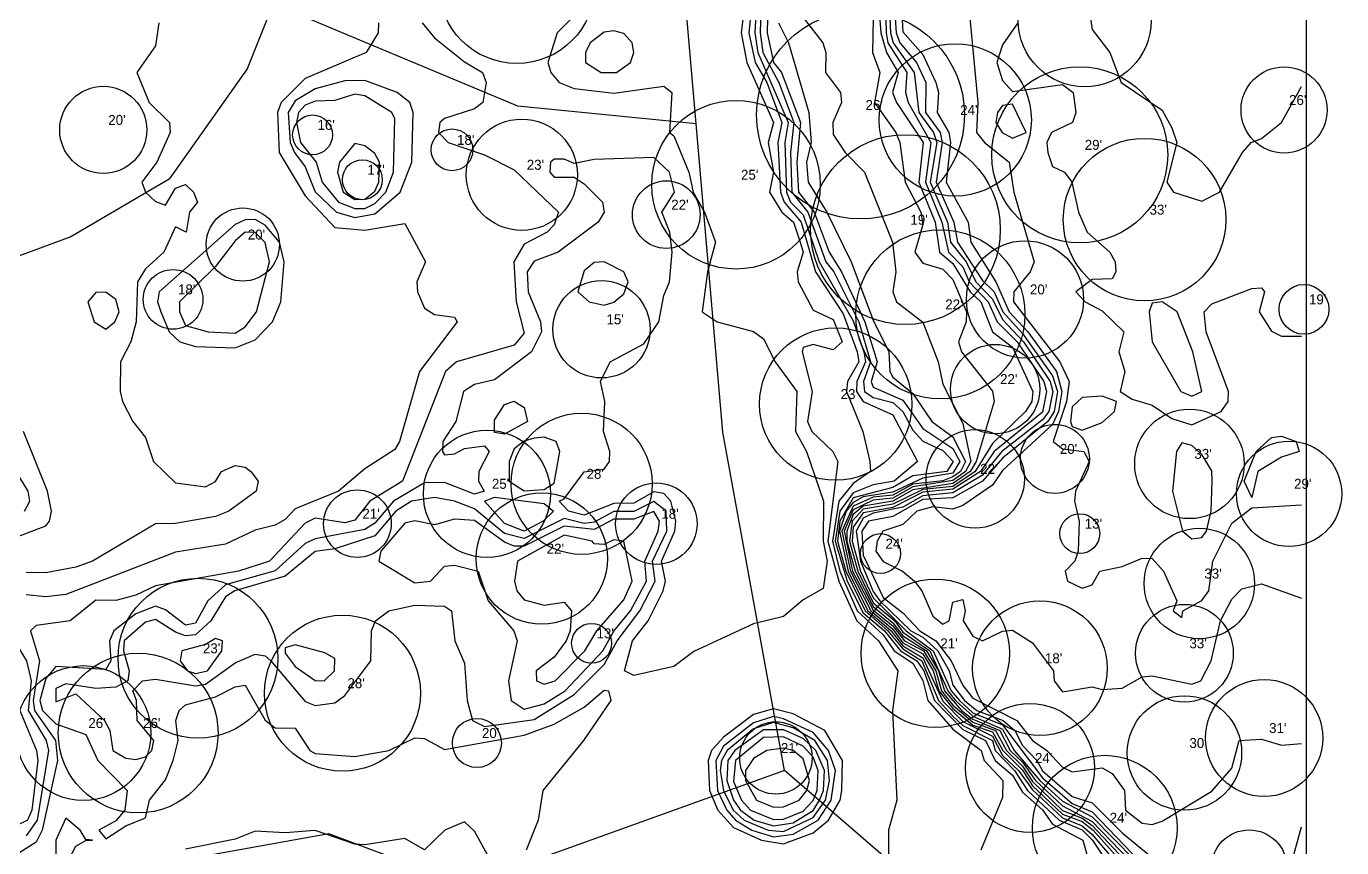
# Model space of a CAD drawing. Extents: x 425736 to 427074, y 1578339 to 1579567.
# Drawn here: x 426793 to 427057.1, y 1578837.5 to 1579002.3 of the extents above; entities that cross this region are included whole.
import ezdxf

# ---------------------------------------------------------------- set-up
doc = ezdxf.new("R2010")
doc.units = 21
doc.header["$MEASUREMENT"] = 0
for name, color, linetype in [('C-ROAD-CNTR', 7, 'Continuous'), ('C-TOPO-HALF', 9, 'Continuous'), ('C-TOPO-MAJR', 3, 'Continuous'), ('C-TOPO-MINR', 8, 'Continuous'), ('G-ANNO-ZONE', 6, 'Continuous'), ('L-PLNT-ANNO', 92, 'Continuous'), ('L-PLNT-TREE', 92, 'Continuous')]:
    doc.layers.add(name, color=color, linetype=linetype)

msp = doc.modelspace()

# ---------------------------------------------------------------- linework, layer by layer
at = {"layer": 'C-ROAD-CNTR'}
for points in [[(427050, 1578768.3712141404), (427040.6222420461, 1578787.5195640535), (427008.1238669363, 1578822.8036968228), (426972.9181267063, 1578829.0142129562), (426945.2263283036, 1578852.9609483492), (426932.8378358847, 1578920.887205746), (426927.49981409905, 1578982.6987471478), (426920.1504995228, 1579067.430596634), (426922.404420947, 1579154.6503105515), (426912.5600548478, 1579358.229186098), (426886.98103289335, 1579477.8689737364), (426835.0801276376, 1579491.3430033224), (426784.38558215863, 1579502.773585657), (426774.2563079035, 1579530.2151134582), (426769.7651427292, 1579550)], [(426927.49981409905, 1578982.6987471478), (426891.73320031224, 1578986.258251335), (426858.40160862316, 1579000.1664664894), (426842.599558033, 1579006.7699695032), (426837.3588201388, 1578993.7836493473), (426821.7372154693, 1578971.6234831344), (426802.0102826952, 1578960.0693527968), (426748.14500100724, 1578940.1746349116), (426683.94996494055, 1578919.6510210047), (426653.6118270104, 1578914.014903391), (426605.7120886884, 1578915.6838436995)], [(426945.2263283036, 1578852.9609483492), (426881.2409236814, 1578829.9631106767), (426853.78818420635, 1578840.272612258), (426827.3676329861, 1578835.521950545), (426754.1426389904, 1578817.2340465551), (426738.9782776677, 1578807.1798259185), (426728.7343658602, 1578794.114414115), (426728.2552117529, 1578778.372400203), (426734.97259146423, 1578764.8417249986), (426748.85422632616, 1578753.4862235123), (426767.29131534725, 1578747.7759547182), (426797.0973226683, 1578750.2154687617), (426870.36749787885, 1578776.0301864194), (426879.90757463954, 1578794.7360091903)]]:
    msp.add_lwpolyline(points, dxfattribs=at)
at = {"layer": 'C-TOPO-HALF'}
for points, elevation in [([(426940.6777579751, 1579013), (426940.34274690354, 1579001), (426940.8561098156, 1578997), (426944.085578635, 1578991), (426947.1162693683, 1578983), (426946.4004064688, 1578977), (426946.6704401349, 1578969), (426949.9050701783, 1578965), (426953.5195230926, 1578955), (426955.11233665026, 1578953), (426960.14962841687, 1578943), (426962.4946960174, 1578935), (426961.1033918714, 1578931), (426961.2555757698, 1578929), (426963, 1578927.7917016707), (426967, 1578926.8429805755), (426968.9579343306, 1578925), (426971, 1578921.2628246036), (426973, 1578919.0782711373), (426976.99999999994, 1578917.1492874362), (426979.06660294475, 1578915), (426977.79467826535, 1578913), (426971, 1578912.100538306), (426967, 1578909.7769261524), (426959, 1578907.7036700677), (426956.31654643465, 1578903), (426955.84064140276, 1578899), (426957.55099549406, 1578893), (426961.39985546866, 1578885), (426965.9790274094, 1578881), (426969, 1578877.3779545086), (426972.79730959237, 1578875), (426976.1331767863, 1578867), (426979, 1578863.8856456985), (426981, 1578862.0100620058), (426986.9581531712, 1578859), (426987.47990933806, 1578857), (426991.4228886094, 1578853.0000000002), (426994.0029047519, 1578849), (427000.33148931555, 1578843), (427004.99999999994, 1578841.0817454818), (427007, 1578839.0769466762), (427011.0594942985, 1578833)], 78.5), ([(426938.8453031989, 1579009), (426938.0675389685, 1579001), (426939.33873903693, 1578995), (426941.651104101, 1578991), (426944.69830447424, 1578983), (426943.8812728967, 1578979), (426944.4209733313, 1578969), (426945.1575282769, 1578967), (426948.57230315544, 1578963), (426951.4629403093, 1578953), (426957, 1578944.576085567), (426959.82556524756, 1578937), (426960.1246854506, 1578935), (426957.8652240796, 1578931), (426957.6921377419, 1578929), (426960.9463023526, 1578921), (426962.3725490196, 1578915), (426962.4939329738, 1578913), (426959, 1578910.544727151), (426956.1281520901, 1578907), (426954.838414103, 1578899), (426956.356037191, 1578893), (426959.84659044724, 1578885), (426965, 1578880.1800290234), (426967.24206623394, 1578877), (426971, 1578874.548996274), (426973, 1578871.0645105236), (426973.98944802943, 1578867), (426979, 1578861.3062502579), (426984.7007701733, 1578857), (426985.30280521204, 1578855), (426989.0734134381, 1578851), (426989, 1578847.5360824743), (426984.63417238754, 1578837)], 77.5), ([(426965.43990110455, 1579009), (426965.62837268703, 1579001), (426965.9852370104, 1578999), (426969.78258713754, 1578993), (426969.52169749205, 1578989), (426970.06000517413, 1578987), (426974.5963564922, 1578979), (426973.5000410616, 1578971), (426976.79627711396, 1578963), (426978.12770838063, 1578957), (426981, 1578954.062643403), (426982.28918257554, 1578951), (426986.0971641458, 1578947), (426987.93338997057, 1578943), (426991.9256711183, 1578939), (426997.28535844944, 1578931), (426997.8286362365, 1578929), (426997, 1578924.8837738028), (426987.34064907243, 1578917), (426984.5857860975, 1578913), (426979, 1578909.408946242), (426973, 1578908.8386223584), (426967, 1578905.7743032216), (426961, 1578904.6765481473), (426959, 1578901.7984224365), (426958.7818137855, 1578899), (426960.49448013015, 1578893), (426963, 1578887.654903047), (426969.6268658838, 1578881.0000000002), (426975.0491687248, 1578877), (426978.6662987381, 1578869), (426980.34056902, 1578867), (426983, 1578864.568927295), (426989, 1578862.169835952), (426997, 1578851.5106228874), (427003, 1578846.3423092386), (427007, 1578844.6701339758), (427018.21229854296, 1578833)], 81.5), ([(426981.9522607117, 1579009), (426984.0124208725, 1578987), (426983.79028158996, 1578981), (426985.3488482064, 1578979), (426990.31696162256, 1578975), (426991.28787050204, 1578969), (426995.32354456466, 1578955), (426994.50706033374, 1578953), (426991.26738839416, 1578949), (426991.1733197969, 1578947), (427000.508112849, 1578935), (427002.346510352, 1578931), (427001.80641915154, 1578927), (426999.16698053986, 1578919), (427001, 1578917.497459317), (427005.3152531009, 1578917), (427006.3626875746, 1578915), (427003.64875807834, 1578909), (427003.43936341663, 1578907), (427004.3964124798, 1578903), (427004.1429168408, 1578897), (427003.5187101911, 1578895), (427001.5378373278, 1578893), (427002.0627615063, 1578891), (427005, 1578889.581670612), (427007, 1578890.210526316), (427008.5304703476, 1578893), (427013, 1578893.9436267293), (427016.99999999994, 1578895.6100082332), (427018.99999999994, 1578895.4955024414), (427021.3316153733, 1578893), (427023.991008991, 1578887), (427023.2674285714, 1578885), (427025, 1578883.6654929577), (427025.18997493736, 1578885), (427028.99999999994, 1578887.0578229248), (427030.3720011889, 1578889), (427031.21805081534, 1578895), (427035, 1578902.592827356), (427039, 1578905.656174334), (427049, 1578906.3106586207)], 83.5), ([(426905.62174471567, 1579007), (426899.6166184591, 1579001), (426897.72740182426, 1578995), (426898.33119377587, 1578993), (426900.0038325053, 1578991), (426903, 1578989.8206863217), (426911, 1578988.899227582), (426921, 1578990.30779661), (426922.61693210393, 1578989), (426922.1217948718, 1578981), (426923, 1578980.300127714), (426926.0245924288, 1578973), (426926.89236545685, 1578969), (426929.1460804838, 1578964.9999999998), (426931.3852728468, 1578959), (426929.7705824927, 1578953), (426928.70646766166, 1578945), (426931.7062539483, 1578943), (426939, 1578941.0596435503), (426941, 1578939.608781127), (426943.3226427478, 1578935), (426947.7344767309, 1578929), (426947.43727723963, 1578921.0000000002), (426949.62879439595, 1578917), (426953.0311348716, 1578907), (426953.0118175801, 1578899), (426953.7650530089, 1578895), (426953, 1578889.5208369358), (426949, 1578887.2388847023), (426945, 1578883.910031489), (426939, 1578882.3877077694), (426927, 1578876.829867675), (426923, 1578873.8198757763), (426915, 1578872.0417542807), (426913.12021213904, 1578873), (426914.7203805342, 1578879), (426917.8500160484, 1578883), (426920.85422853706, 1578888.9999999998), (426921.36762948905, 1578891), (426920.5585644279, 1578895), (426923.21560162946, 1578901), (426923.43689786404, 1578903), (426922.4015324009, 1578907), (426920.99999999994, 1578908.5602406003), (426919, 1578908.8783896263), (426915, 1578906.6097327282), (426911, 1578906.5603112355), (426905, 1578904.1774364782), (426901.8808533027, 1578905), (426899.9901866461, 1578907), (426901, 1578907.5060020247), (426905, 1578912.8718471962), (426909, 1578913.4546713673), (426910.11694575904, 1578915), (426910.14596239536, 1578917), (426908.92441257386, 1578921), (426909.18000896455, 1578927), (426908.2870420155, 1578931), (426910.2235897436, 1578935), (426917, 1578938.6033670034), (426919.98907309724, 1578943), (426921, 1578948.289556962), (426922.1561712846, 1578951), (426922.69692241005, 1578957), (426922.2215931533, 1578961), (426920.6340244816, 1578964.9999999998), (426923.131025958, 1578969), (426922.1333228396, 1578973), (426919, 1578975.9307631785), (426907, 1578975.5733788395), (426903, 1578974.7551556055), (426901, 1578975.6091215182), (426899, 1578975.6201923077), (426898.2854285275, 1578975), (426898.1098322384, 1578973), (426899, 1578972.0252080858), (426903, 1578972.0021317415), (426905, 1578970.6496371345), (426908.6673979815, 1578967), (426909.0032008536, 1578965), (426907.83383018663, 1578963), (426899.794770206, 1578957), (426895, 1578955.1797684543), (426893.5917963559, 1578953), (426893.74901607714, 1578949), (426896.2713170331, 1578943), (426896.46168520674, 1578941), (426894.4481935089, 1578937), (426887, 1578931.3321403905), (426883, 1578930.3992476284), (426880.7999115631, 1578929), (426879.2415871082, 1578923), (426876.62871232873, 1578919), (426876.6058522828, 1578917), (426877, 1578916.3186042968), (426879, 1578916.5242129364), (426881, 1578917.605489368), (426885, 1578918.0944078055), (426885.9440461347, 1578917), (426883.85385380645, 1578913), (426883.7772937778, 1578911), (426884.9689001264, 1578909), (426883, 1578908.42987883), (426877, 1578910.7711689125), (426873, 1578910.6644533486), (426866.771769182, 1578907), (426863, 1578902.5826740912), (426861, 1578901.3584341696), (426851, 1578899.4575882624), (426849, 1578898.5456247167), (426843, 1578893.0236973641), (426833, 1578890.2331930539), (426829.4511880905, 1578887), (426826.99999999994, 1578882.546589389), (426825, 1578882.1269823988), (426821, 1578885.224178067), (426819, 1578885.930300841), (426815, 1578884.442915483), (426810.6409355644, 1578881), (426809.7770186984, 1578879), (426810.01267133554, 1578875), (426809, 1578873.2721777945), (426799, 1578873.8685148868), (426797, 1578871.4665015773), (426795.7752508789, 1578867), (426796.27736131934, 1578865), (426799, 1578862.346212881), (426805, 1578860.2302202703), (426807.40619405656, 1578855), (426813.30989724176, 1578849), (426812.8046875, 1578845), (426810.99999999994, 1578842.9047619049), (426807.60701107007, 1578841), (426809, 1578839.2502896872), (426813, 1578841.913518052), (426817, 1578843.5205479453), (426817.7738841756, 1578847), (426821.00000000006, 1578851.093124895), (426822.5116384181, 1578855), (426823.5066771849, 1578859), (426823.06234295416, 1578863), (426823.7203298673, 1578865), (426825, 1578866.13427618), (426831.00000000006, 1578867.7710580435), (426835, 1578869.7819284801), (426837, 1578870.10971893), (426841.00000000006, 1578863.1126686065), (426843, 1578861.5723150359), (426847, 1578861.4732843759), (426849.98937426205, 1578857), (426851, 1578856.426657736), (426859, 1578855.8175342465), (426865.8349514563, 1578857), (426871, 1578859.5527577936), (426873, 1578859.420641657), (426877, 1578857.196939314), (426893, 1578860.0456463597), (426899, 1578862.2568078027), (426905, 1578865.667710444), (426909.00000000006, 1578869.0729238556), (426909.88300835656, 1578869), (426910.3693901036, 1578867), (426904.9087665647, 1578859), (426896.7563967012, 1578849), (426895.78449258837, 1578843), (426893.3952365626, 1578837)], 76.5), ([(426967.2411258321, 1579007), (426967.6379661017, 1579001), (426968.38405108824, 1578999), (426971.7513920642, 1578995), (426973.5663647105, 1578991.0000000002), (426973.5135695998, 1578985), (426976.45519910374, 1578981), (426976.8961079958, 1578979), (426975.6977051571, 1578971), (426979.2145525707, 1578963), (426979.97201247327, 1578959), (426985, 1578951.2582934622), (426987.3039116706, 1578949), (426989.034398419, 1578945.0000000002), (426993, 1578940.6605108879), (426999, 1578932.1744764613), (426999.9919076838, 1578929), (426999.34915897995, 1578925), (426998.0645955215, 1578923), (426989, 1578915.623925366), (426985, 1578911.0426723466), (426979, 1578907.656416738), (426973, 1578907.3633754468), (426967, 1578903.9227829864), (426962.0683776579, 1578903), (426960.7581810968, 1578901), (426961, 1578896.1800583876), (426965, 1578887.6910828026), (426969, 1578884.61964365), (426972.36110837, 1578881), (426975.58502340096, 1578879), (426978.69789810287, 1578875), (426981, 1578870.0227260515), (426983, 1578867.4769664684), (426991.888258324, 1578863), (426995, 1578858.978679549), (426997.91189318383, 1578857), (427001, 1578853.6322404372), (427003, 1578852.737644816), (427009, 1578853.534967456), (427011, 1578852.372463452), (427013.4457812976, 1578849), (427013.65785546787, 1578844.9999999998), (427017, 1578842.4085887116), (427019, 1578842.163696919), (427021, 1578842.836258118), (427031, 1578848.8230563004), (427035, 1578853.431769974), (427036.50299230544, 1578859), (427041.00000000006, 1578859.2783505155), (427045, 1578858.0616568732), (427049, 1578858.3858294156)], 82.5), ([(427006.1806050204, 1579007), (427007, 1579001.6602340383), (427010.54568158166, 1578997), (427012.77137404575, 1578991), (427021, 1578985.4382256623), (427023, 1578981.9276182773), (427023.94539313193, 1578979), (427021.9835073385, 1578971), (427023.296996663, 1578969), (427029, 1578967.199339611), (427032.51241351245, 1578969), (427037.12851405627, 1578977), (427038.8931451613, 1578979), (427041, 1578979.7929423973), (427044.9840940526, 1578983), (427049, 1578990.1875)], 84.5), ([(426863.7057705105, 1579003), (426863.6691031768, 1579001), (426861.2669411563, 1578997), (426849, 1578991.8199808272), (426844.1955237367, 1578987), (426843.4628142096, 1578985), (426843.83127231005, 1578977), (426849, 1578968.2667274387), (426855, 1578961.8942861403), (426861, 1578961.3743745708), (426869, 1578962.7366292134), (426873.17528089887, 1578955), (426871.42650807137, 1578951), (426871.57036207546, 1578949), (426872.99999999994, 1578945.7369219104), (426875, 1578944.4879500992), (426879, 1578943.915272531), (426879.52638112975, 1578943), (426871.9886947585, 1578933), (426867.9679968735, 1578919), (426867, 1578917.3650898424), (426861, 1578913.530675374), (426855.6782679077, 1578909), (426847, 1578905.4615846113), (426845, 1578903.3167809173), (426843, 1578902.2345071952), (426839, 1578901.2213904536), (426833, 1578898.3856526697), (426822.99999999994, 1578896.7863349803), (426801, 1578888.3055900997), (426797, 1578887.8426666665), (426793, 1578888.253988423)], 75.5), ([(426944.0520429857, 1579003), (426946.0616355254, 1578999), (426950.10821147356, 1578985), (426950.59216878604, 1578979), (426949.67488634796, 1578975), (426950.0082072009, 1578971), (426953.7443381086, 1578965), (426958.60022157157, 1578955), (426963, 1578943.3561988673), (426966.18388670613, 1578937), (426966.37852529256, 1578933), (426967, 1578931.875361648), (426971, 1578928.6503118502), (426974.7900844736, 1578923), (426979, 1578919.8969678353), (426981.57938992104, 1578914.9999999998), (426980.5677766324, 1578913), (426979, 1578911.8917196733), (426977, 1578911.102938438), (426971, 1578910.424263329), (426967, 1578908.2296375805), (426963, 1578907.8078482936), (426959, 1578906.03250232), (426956.7092404838, 1578901), (426958.4499372458, 1578893), (426962.541060825, 1578885), (426967, 1578881.3060212852), (426969, 1578878.5935820446), (426973, 1578876.368072037), (426975.0693431382, 1578873), (426976.2212666274, 1578869), (426978.99999999994, 1578865.4410353482), (426983, 1578862.1051082206), (426987, 1578860.7339001605), (426989.0185560571, 1578857), (426993, 1578853.0240540933), (426995, 1578849.9256848777), (427001, 1578844.2246541923), (427005, 1578842.7324223917), (427007.18354430376, 1578840.9999999998), (427012.5637518027, 1578835)], 79.5), ([(426963, 1579003.8553070556), (426962.86170305294, 1578997), (426964.337605188, 1578993), (426963.3243893635, 1578987), (426967.6049736649, 1578981), (426968.3772707455, 1578979), (426969.4308725442, 1578971), (426972.62249531347, 1578965), (426973, 1578962.5553204992), (426971.4101844635, 1578957), (426973, 1578954.790501319), (426977, 1578953.5400769166), (426979, 1578951.4850345359), (426981.7292166075, 1578945), (426981.68802228407, 1578943), (426980.1642000914, 1578939), (426980.73905780155, 1578937), (426987.00000000006, 1578929.0678692625), (426987.31318289135, 1578927), (426983.73223772575, 1578915), (426982.4713274449, 1578913), (426979, 1578910.54717358), (426971, 1578909.301018506), (426967, 1578907.0473815238), (426961, 1578905.9961062903), (426959, 1578904.3668461435), (426957.7159223417, 1578901), (426957.7594671117, 1578899), (426959.41784265084, 1578893), (426963, 1578885.9008564695), (426967, 1578882.6415350991), (426969, 1578880.0015726518), (426973.75042652315, 1578877), (426976.1102208069, 1578873), (426977.36291677854, 1578869), (426980.72410865454, 1578865), (426983, 1578863.2511373519), (426988.4401413464, 1578861), (426990.50703801494, 1578857), (426993, 1578854.6790767268), (426995.5934334044, 1578851), (427001, 1578845.887322472), (427007, 1578842.7579762607), (427014.49181011633, 1578835)], 80.5), ([(426792.6761129728, 1578905), (426793.7675509682, 1578907), (426793.3916941143, 1578909), (426790.9968120232, 1578913)], 75.5), ([(426789.42590340937, 1578881), (426793.0940213701, 1578875), (426794.0066473532, 1578871), (426793.4516814092, 1578865), (426797.0306832423, 1578859), (426797.49526257045, 1578857), (426795.2485726222, 1578843), (426793, 1578839.8505875994)], 75.5), ([(426801.5055928412, 1578835), (426803, 1578837.8036585366), (426805, 1578838.9470319636), (426806.3647058824, 1578839), (426805, 1578839.1397590362), (426803.8511904762, 1578841), (426801, 1578843.4425172338), (426799, 1578839.0062305296), (426798.9675090253, 1578835)], 76.5), ([(426889, 1578829.8776319805), (426883, 1578840.8061866958), (426881, 1578842.6867078324), (426877.04403244494, 1578841), (426873, 1578837.0809160306), (426869, 1578839.3685661764), (426861, 1578838.07127193), (426859, 1578838.2289976445), (426851, 1578840.9622356496), (426845, 1578840.4822822823), (426839, 1578840.8077169047), (426835, 1578839.2024760384), (426825, 1578837.2284963885)], 76.5)]:
    msp.add_lwpolyline(points, dxfattribs=dict(at, elevation=elevation))
for points, elevation in [([(426855.7061175348, 1578967), (426859, 1578965.74108089), (426861, 1578965.7286056373), (426863, 1578966.7607740213), (426865.1835339806, 1578969), (426866.7659387934, 1578973), (426867, 1578983.7224523611), (426866.4368151935, 1578984.9999999998), (426861, 1578988.3177255513), (426859, 1578988.701338615), (426855, 1578987.4037672344), (426851, 1578987.2858838807), (426849, 1578986.4785154406), (426847.6947894956, 1578985), (426847.2901034402, 1578983), (426848.07028395217, 1578979), (426851.2412383177, 1578974.9999999998), (426852.45557996485, 1578971), (426855.7061175348, 1578967)], 76.5), ([(426823.8941236327, 1578939), (426827, 1578938.0581354417), (426835, 1578937.7965029967), (426839.00000000006, 1578939.3715846995), (426842.4505887737, 1578943), (426844.1666885504, 1578947), (426844.82961181726, 1578955), (426843.83605191094, 1578959), (426841, 1578962.3940823548), (426839, 1578963.5577907525), (426837, 1578963.4600406934), (426835, 1578962.4986790384), (426819.73024290113, 1578949), (426819.38465963566, 1578947), (426820.04251876485, 1578945), (426821.7314484314, 1578941), (426823.8941236327, 1578939)], 75.5), ([(427024.7638802246, 1578929), (427027, 1578928.0810684161), (427028.9982167877, 1578929), (427027.18028154544, 1578937), (427024.046384132, 1578945), (427021, 1578947.0266644235), (427019, 1578946.7493472584), (427018.3971967043, 1578945), (427019.0301586344, 1578938.9999999998), (427024.7638802246, 1578929)], 84.5), ([(426886.99999999994, 1578920.7954545454), (426887, 1578923.2741935484), (426889, 1578926.3884250743), (426891, 1578927.1060971408), (426893, 1578925.7819644911), (426893.6166376523, 1578922.9999999998), (426889.00000000006, 1578920.4354728847), (426886.99999999994, 1578920.7954545454)], 76.5), ([(427039, 1578907.750253464), (427037.5011108368, 1578911), (427039.9061302682, 1578917), (427043, 1578919.7943679406), (427045, 1578920.029804051), (427047.9403905447, 1578919), (427048.51431601273, 1578917), (427045, 1578915.842387146), (427040.2341160221, 1578913), (427039, 1578907.750253464)], 83.5), ([(426893, 1578900.9932112712), (426889, 1578902.5356489946), (426885.038939759, 1578907), (426887, 1578907.841857001), (426897, 1578906.5544825895), (426898.84024413873, 1578905), (426896.8141296522, 1578903), (426893, 1578900.9932112712)], 76.5), ([(426890.3774991292, 1578867), (426893, 1578865.277085656), (426897, 1578866.3581260305), (426901.2280894039, 1578869), (426908.77360848093, 1578877.0000000002), (426911, 1578880.9360337623), (426914.3345066443, 1578885), (426917.51142449357, 1578891), (426917.2125229164, 1578895), (426919.86914998025, 1578901), (426920.1565328054, 1578903), (426919, 1578904.9668740795), (426915, 1578903.3862411636), (426911, 1578903.3731836667), (426907, 1578901.3648496845), (426901, 1578902.025595361), (426893, 1578897.9770578018), (426891, 1578897.9607751574), (426889, 1578898.7608826866), (426883, 1578903.1289948756), (426879, 1578903.373167888), (426875, 1578902.2835305065), (426871, 1578903.0913230616), (426869, 1578902.6348799253), (426864.22260905185, 1578897), (426863.7752021563, 1578895), (426871, 1578890.6166058641), (426874.1991079962, 1578891), (426877, 1578893.9500854285), (426879, 1578894.203569068), (426883.73931927665, 1578893), (426885.7182840442, 1578887), (426890.8756524409, 1578881), (426891.5902250251, 1578879), (426889.8319096569, 1578871), (426890.3774991292, 1578867)], 77.5), ([(426825.4231522707, 1578873), (426827, 1578872.4654350057), (426829.4057790591, 1578873), (426832.2949088623, 1578877), (426832.43007436965, 1578879), (426831, 1578879.4331868133), (426829, 1578878.265273117), (426824.2661915873, 1578877), (426823.9178957521, 1578875), (426825.4231522707, 1578873)], 77.5), ([(426852.8198198198, 1578871), (426854.8869300106, 1578872.9999999998), (426855, 1578875.4505529904), (426853, 1578876.6005102727), (426847, 1578878.174650193), (426845, 1578877.6039952994), (426845, 1578876.5491510557), (426847, 1578873.8808692005), (426851, 1578871.0614168441), (426852.8198198198, 1578871)], 77.5), ([(426938.6428657146, 1578841), (426943, 1578839.6809797692), (426947, 1578840.1796682961), (426951.95528424834, 1578843), (426954.5892984522, 1578847), (426955.43733644864, 1578853), (426954.0612644353, 1578857), (426951, 1578860.6264425335), (426945, 1578863.3815558543), (426943, 1578863.8234160445), (426939, 1578862.5324788704), (426933, 1578857.838840862), (426931.47760675556, 1578855), (426931.8011631664, 1578849), (426933.65497966984, 1578845.0000000002), (426935.4257732353, 1578843), (426938.6428657146, 1578841)], 77.5), ([(426939.1544598067, 1578843.0000000002), (426943, 1578841.897899079), (426947, 1578842.461411301), (426951, 1578844.97161855), (426952.27174128324, 1578847), (426953.0654498064, 1578849), (426953.27886456595, 1578853), (426951.5066071299, 1578857), (426949, 1578859.389533411), (426945, 1578861.1724424553), (426941, 1578861.1626283017), (426935.2320011626, 1578857), (426933.82359518565, 1578855), (426933.6327903931, 1578851), (426935, 1578847.0277661309), (426936.40765695414, 1578845), (426939.1544598067, 1578843.0000000002)], 78.5), ([(426939.62877798104, 1578846.9999999998), (426943, 1578845.627987139), (426945, 1578845.7057314962), (426948.14941231784, 1578847), (426949.68625618983, 1578849), (426950.2383556146, 1578851), (426949, 1578855.299751888), (426947, 1578857.0106326982), (426945, 1578857.4361519697), (426941.674934987, 1578857), (426939, 1578855.3786728813), (426937.38906169, 1578853), (426937.37516748544, 1578851), (426939.62877798104, 1578846.9999999998)], 79.5)]:
    msp.add_lwpolyline(points, close=True, dxfattribs=dict(at, elevation=elevation))
at = {"layer": 'C-TOPO-MAJR'}
for points, elevation in [([(426948.21841989434, 1579005), (426952.92719647277, 1578999), (426953.5057653083, 1578997), (426953.4500099542, 1578993), (426956.4607526882, 1578989), (426956.6626506024, 1578987), (426954.9297865759, 1578983), (426955, 1578980.5643816253), (426957.39074421517, 1578977), (426961.29800883116, 1578973), (426966.8921709463, 1578959), (426967.5795825642, 1578953), (426966.9483337388, 1578949), (426967.6830643456, 1578947), (426973, 1578942.944857916), (426976.0463081768, 1578935), (426977, 1578930.4716479622), (426981, 1578922.6244880813), (426982.6340491958, 1578915), (426981.54441435006, 1578913), (426979, 1578911.15129193), (426971, 1578909.8626409178), (426967, 1578907.638509552), (426963, 1578907.2010222413), (426959, 1578905.2862868563), (426957.19069944497, 1578901), (426958.8994081217, 1578893), (426963, 1578885.1474392137), (426967, 1578881.973778192), (426969.3033138946, 1578879.0000000002), (426973.10967877554, 1578877), (426975.5897819725, 1578873), (426976.7608863016, 1578869), (426979, 1578866.1044357615), (426983, 1578862.6579027278), (426987.59185575414, 1578861), (426989.7627970361, 1578857), (426993, 1578853.8515654102), (426995, 1578850.7483038881), (427001, 1578844.9788257496), (427005, 1578843.4449791773), (427007, 1578841.969838731), (427013.5652115514, 1578835)], 80), ([(426819.6742738589, 1579003), (426819, 1578998.3657448706), (426815.2489724016, 1578992.9999999998), (426817.6884910486, 1578987), (426821.81677704194, 1578983), (426821.9383378016, 1578981), (426819.2168674699, 1578975), (426816.217199559, 1578971), (426816.99033816427, 1578969), (426819, 1578967.1549942596), (426821, 1578966.4337748345), (426823, 1578969.8319709357), (426825, 1578970.5766099186), (426826.6087613293, 1578969), (426827.3796680498, 1578967), (426825.83555555553, 1578965), (426825.14071510953, 1578961), (426823, 1578962.0646950095), (426820.64565043896, 1578957), (426817, 1578953.6243366187), (426815.34774452116, 1578951), (426815.121736849, 1578943), (426814.0435483871, 1578939), (426811.95598417404, 1578935), (426811.8566505858, 1578929), (426812.3668049793, 1578927), (426814.4285714286, 1578923), (426817, 1578919.7890410959), (426818.5938787522, 1578915), (426823, 1578910.6904103763), (426829, 1578909.8894032922), (426831, 1578910.9543726237), (426832.2106149958, 1578913), (426835, 1578914.1736596737), (426837, 1578913.864003037), (426838.127290738, 1578913), (426839.5629338968, 1578911), (426839.1644695543, 1578909), (426833.6946260565, 1578905), (426831, 1578903.9510657461), (426823, 1578902.5359875502), (426819, 1578902.4700164497), (426806.33783589595, 1578895), (426803, 1578893.7996030434), (426797, 1578892.671211762), (426793, 1578892.7373301703)], 75), ([(426791, 1578899.8241210503), (426797, 1578902.0813505948), (426797.7256771697, 1578903), (426798.0823085117, 1578905), (426797.3275465384, 1578909), (426792.5082160779, 1578920.9999999998)], 75), ([(426791.7610080639, 1578865), (426795.0740019071, 1578857), (426795.36128886545, 1578855), (426794.17465583014, 1578845), (426793.3039133797, 1578843), (426787, 1578839.9195369445)], 75)]:
    msp.add_lwpolyline(points, dxfattribs=dict(at, elevation=elevation))
at = {"layer": 'C-TOPO-MAJR', "elevation": 75}
msp.add_lwpolyline([(426806.6818936877, 1578943), (426809, 1578941.5568154403), (426810.8187899057, 1578943), (426811.6689217759, 1578945), (426811, 1578947.4720461094), (426809, 1578948.9212659204), (426807, 1578948.882224168), (426805.4130675526, 1578947), (426806.6818936877, 1578943)], close=True, dxfattribs=at)
at = {"layer": 'C-TOPO-MINR'}
for points, elevation in [([(426941.9997164111, 1579013), (426941.7417607693, 1579001), (426942.9997921603, 1578995), (426944.6223443804, 1578993), (426948.41813667066, 1578983), (426947.6913351256, 1578975), (426948.06964313786, 1578969), (426951.1885552754, 1578965), (426954.18023520394, 1578957), (426956.68375494546, 1578953), (426961.33243321953, 1578943), (426963.80889529036, 1578935), (426962.592271168, 1578931), (426963, 1578929.8678757295), (426969.00000000006, 1578927.2878174458), (426973, 1578921.611924619), (426979, 1578917.611607143), (426980.39939396403, 1578915), (426979, 1578912.632147417), (426973, 1578911.6575365905), (426967, 1578908.820765609), (426961, 1578907.9082649222), (426959, 1578906.7787177837), (426957.6311099038, 1578904.9999999998), (426956.2527297234, 1578901), (426958.0004663699, 1578893), (426961.9704581469, 1578885), (426966.6412580523, 1578881), (426969, 1578877.9857682767), (426973, 1578875.6056354414), (426977, 1578866.9065155224), (426981, 1578862.8211611528), (426987, 1578859.8536256119), (426989, 1578856.0010395742), (426992.22307419934, 1578853), (426995, 1578849.1030658674), (427001, 1578843.4704826348), (427005, 1578841.9070839367), (427007, 1578840.1637521456), (427013.0452205511, 1578833)], 79), ([(426963.6410509172, 1579013), (426964.55725453736, 1579001), (426965.6728951391, 1578997), (426968.0128467995, 1578993), (426966.9290893742, 1578989), (426967.6962299397, 1578987), (426973.0356968506, 1578979), (426972.20173865394, 1578971), (426975.45201784524, 1578962.9999999998), (426976.3589748764, 1578957), (426979, 1578954.6862944507), (426982.4850238474, 1578949), (426984.6211342378, 1578947), (426987.0104303237, 1578941), (426991, 1578937.923476472), (426995.0823851902, 1578929), (426994.89958809357, 1578927), (426993.5678467306, 1578925), (426987, 1578918.5888754535), (426983.47656686354, 1578912.9999999998), (426979, 1578909.9780599107), (426973, 1578909.388769292), (426967, 1578906.4127383074), (426961, 1578905.4067802709), (426958.83764501335, 1578903), (426958.27064044867, 1578899), (426959.9561613905, 1578893), (426963, 1578886.6542737253), (426967.36007449403, 1578883), (426969, 1578880.7538742337), (426974.3911742708, 1578877), (426978.0146077583, 1578869), (426979.5281224819, 1578867), (426983, 1578863.9100323236), (426988.99999999994, 1578861.2968316027), (426991.3578712427, 1578857), (426996.4484868648, 1578851), (427001, 1578846.8002772187), (427007, 1578843.6835917507), (427015.5507518797, 1578835)], 81), ([(426939.78144454607, 1579011), (426939.2802995914, 1579001), (426939.891898453, 1578997), (426945.94825231517, 1578983), (426945.2879560045, 1578979), (426945.65692369547, 1578969), (426946.44110071973, 1578967), (426949, 1578964.4844608665), (426952.1537790558, 1578955), (426959, 1578943.2020010953), (426961.1849942448, 1578937), (426961.4900665297, 1578935), (426959.7662101196, 1578931), (426959.6999730797, 1578929), (426961, 1578927.0052665093), (426967, 1578924.3161821857), (426971.94685749843, 1578915), (426967.23668815446, 1578911.0000000002), (426963, 1578910.307627086), (426959, 1578908.7039677026), (426956.3322817373, 1578905), (426955.37952943164, 1578899), (426957.81244448293, 1578891), (426961, 1578884.6425427205), (426965.3167967664, 1578881), (426968.51761923765, 1578877), (426971.8117391402, 1578875), (426973.20092120004, 1578873), (426975.34801361, 1578867), (426981, 1578861.1989628584), (426985.57585792325, 1578859), (426987.5374915462, 1578855), (426991, 1578852.0166120357), (426993, 1578848.6524750728), (426997, 1578845.0859066902), (426999, 1578842.2132497248), (427005.0815927921, 1578839), (427006.2604639643, 1578835)], 78), ([(426937.27987335616, 1579007), (426936.5013312678, 1579001), (426937.6548466532, 1578995), (426943.0121439782, 1578983.0000000002), (426941.97463581484, 1578979), (426943.0282159921, 1578973), (426942.1960114984, 1578969), (426944.7063792988, 1578965), (426947.0261869655, 1578963), (426948.4009790616, 1578959), (426948.9540735127, 1578957), (426947.7569737106, 1578953), (426947.9488377813, 1578951), (426951, 1578945.3320569766), (426955, 1578943.46912), (426956.8188284106, 1578939), (426955, 1578937.374503399), (426951, 1578938.4169767443), (426949, 1578937.8458064515), (426948.80125824304, 1578937), (426950.7809343989, 1578929), (426949.8672189752, 1578923), (426950.74133045075, 1578921), (426954.92794297094, 1578917), (426955.9168977397, 1578915), (426953.92511584156, 1578899), (426956.1639055972, 1578891), (426959.7228562519, 1578883), (426964.1289050005, 1578879), (426967.95983845636, 1578873), (426966.89344118163, 1578865), (426967.76981475856, 1578847), (426966.09235027677, 1578841), (426966.02521873394, 1578823)], 77), ([(426966.25495296903, 1579007), (426966.5187348857, 1579001), (426967.0596366429, 1578998.9999999998), (426971.2660354483, 1578993), (426972.18152442836, 1578985), (426975.12031775125, 1578981), (426975.80724402907, 1578979), (426974.47859195934, 1578971), (426977.9711895343, 1578963), (426978.5186482909, 1578959), (426981.6882794404, 1578955), (426983.629739462, 1578950.9999999998), (426987, 1578947.540009944), (426989, 1578943.460602696), (426993.21112508053, 1578939), (426998.5606756441, 1578931), (426999.1196411697, 1578929.0000000002), (426998.27750696696, 1578925), (426997, 1578923.3070815941), (426988.83424495196, 1578917), (426985, 1578912.246017829), (426979, 1578908.704917246), (426973, 1578908.1009989027), (426969, 1578905.8331644055), (426963, 1578904.6218236724), (426961, 1578903.6323244716), (426959.6276458107, 1578901.0000000002), (426960.500440936, 1578895), (426963, 1578888.8651708218), (426964.3423845505, 1578887), (426970.55854254926, 1578881), (426973, 1578879.7616659217), (426976.03609722306, 1578877), (426978.24944407924, 1578873), (426979, 1578870.1083652496), (426981.3367206362, 1578867), (426983.8060758053, 1578865), (426989.11406884564, 1578863), (426991.4330105041, 1578861), (426993, 1578857.9742422742), (426995.8797265038, 1578855), (426997, 1578852.9490145298), (427003, 1578847.7415977097), (427007, 1578846.4853922636), (427013, 1578840.4757000466), (427025, 1578830.6599536627)], 82), ([(426968.6622069953, 1579007), (426969, 1579001.1822829184), (426973, 1578996.6524541203), (426975.5831133862, 1578991), (426976.1272515623, 1578989), (426975.8581583733, 1578985), (426978.23439464095, 1578981), (426978.5499026131, 1578979), (426977.6693258876, 1578971), (426982.0862096139, 1578963), (426982.63695548114, 1578959), (426987.6164718432, 1578951.0000000002), (426990.3167276498, 1578945), (426994.09770319593, 1578941), (426999.8208391884, 1578933), (427000.8641741977, 1578929), (427000.23814432987, 1578925), (426999, 1578922.3724976676), (426989, 1578913.1411736757), (426987, 1578910.2075139643), (426981, 1578906.115606012), (426979, 1578905.4120391367), (426975, 1578905.910368679), (426971.7603273879, 1578905), (426969, 1578902.3447473082), (426964.98546121817, 1578901), (426963.80290963815, 1578899), (426963.5914462945, 1578897.0000000002), (426965, 1578894.93099877), (426968.93752077105, 1578893), (426971.3031952424, 1578890.9999999998), (426972.8118042057, 1578889), (426975, 1578883.973764055), (426977, 1578882.3455377575), (426978.2932816538, 1578883), (426979, 1578886.7352587245), (426981, 1578887.312541254), (426981.4634933441, 1578885), (426981.09926470584, 1578883), (426983, 1578879.9030215067), (426985, 1578879.0041094131), (426989, 1578880.9169096209), (426991, 1578881.169019766), (426995, 1578878.5994773726), (426999.2374081847, 1578873), (426999.3342300997, 1578871), (427001, 1578868.7489724946), (427007, 1578869.8001966085), (427009, 1578869.2583143509), (427013, 1578869.4739831856), (427017, 1578871.7956756759), (427019, 1578871.9746947836), (427027, 1578870.3108661417), (427028.78030919447, 1578871), (427030.8505608283, 1578875), (427032.74485639686, 1578883), (427035, 1578887.3353824448), (427037, 1578889.3969929894), (427041, 1578890.4063755693), (427049, 1578887.5865609434)], 83), ([(426872.4845436523, 1579003), (426875, 1578999.9923619698), (426881, 1578995.1713577367), (426884.6274314214, 1578993), (426885.37196129333, 1578991), (426884.67509881424, 1578987), (426883, 1578985.709500609), (426877, 1578983.7854293513), (426876.0720575468, 1578983), (426875.78171091445, 1578981), (426877.69014553935, 1578979), (426885, 1578976.5087419231), (426891, 1578973.5170758981), (426899.8699399505, 1578965), (426899, 1578962.4565716158), (426897.58372107847, 1578961), (426893, 1578958.5436254144), (426890.8992140546, 1578955), (426891.3753081081, 1578946.9999999998), (426893, 1578940.700291308), (426891, 1578938.3206671025), (426879.40799176815, 1578935), (426877.1678479019, 1578933), (426868.52336683415, 1578911), (426861.9812672176, 1578907), (426859, 1578903.1732227728), (426857.00000000006, 1578902.6792533062), (426851, 1578903.6174307785), (426849, 1578902.570773662), (426841.88085916836, 1578895), (426835.63125108153, 1578893), (426819, 1578890.0031681375), (426815, 1578888.1265486726), (426811, 1578887.118543607), (426807, 1578887.1833123793), (426801.8192371476, 1578883), (426795, 1578882.0938530734), (426793.8951313697, 1578881), (426795.71039301314, 1578875), (426794.4046057081, 1578867), (426794.6943409464, 1578865), (426798.91881185264, 1578859), (426799.3005999234, 1578855), (426796.23885435564, 1578841), (426795, 1578838.6192821523), (426791, 1578836.081147295)], 76), ([(426992.03615684947, 1579003), (426988.99999999994, 1578998.5741235248), (426987.825844678, 1578995), (426989, 1578991.415111655), (426991, 1578989.228712383), (427001, 1578990.5992141454), (427003.1891996143, 1578989), (427003.67900116445, 1578985), (427003.01714285713, 1578983), (426998.81721483555, 1578981), (426997.9033483258, 1578979), (426998.0530939938, 1578977), (426999, 1578974.1298137517), (427001.4358108108, 1578973), (427002.8685086551, 1578971), (427004.253433881, 1578965), (427005.9466111321, 1578961), (427010.54812834226, 1578957), (427011.59729972994, 1578955.0000000002), (427011.7637288643, 1578953), (427011, 1578951.603174603), (427007, 1578951.4709569109), (427003.6783815712, 1578949), (427005.55386979063, 1578947), (427009, 1578945.2341056035), (427013.35222590016, 1578941), (427012.3008769957, 1578937), (427013.50872359966, 1578933), (427012.6173496541, 1578929), (427015, 1578927.5080523943), (427019, 1578926.2549137285), (427023, 1578923.6290382016), (427027, 1578922.3523504273), (427032.86031085387, 1578925), (427034.3022932592, 1578927), (427034.37700807146, 1578929), (427029.8715865775, 1578941), (427029.43368950346, 1578945), (427031, 1578946.5762175838), (427039, 1578949.6608695653), (427041, 1578949.7909556313), (427041.55426008964, 1578949), (427040.5179635313, 1578945), (427043, 1578941.1123489721), (427045, 1578940.126701203), (427049, 1578940.09690399)], 84), ([(427046.0388255278, 1578831), (427049, 1578841.6674076132)], 82)]:
    msp.add_lwpolyline(points, dxfattribs=dict(at, elevation=elevation))
for points, elevation in [([(426908.4447399527, 1578993), (426911.5287569573, 1578993), (426914.2912501288, 1578995), (426915.0059930784, 1578997), (426914.6328691159, 1578999), (426913, 1579000.8512538401), (426911, 1579001.3770201025), (426909, 1579001.0955396965), (426906.2523685718, 1578999), (426905.2796882611, 1578997.0000000002), (426905.31032142637, 1578995), (426908.4447399527, 1578993)], 77), ([(426855.2807573198, 1578964.9999999998), (426859, 1578963.9461168586), (426863, 1578964.6742396345), (426868.06842060306, 1578969), (426870.4555188071, 1578975.0000000002), (426870.68382892053, 1578985), (426870.010010803, 1578987), (426867.47523373784, 1578989), (426861, 1578991.4370135067), (426857, 1578991.3484060946), (426851, 1578989.7556580543), (426847, 1578987.327734727), (426845.60391103744, 1578984.9999999998), (426845.9912658174, 1578979), (426846.90857628075, 1578977), (426849, 1578974.0758868777), (426850.99999999994, 1578969.0910108387), (426855.2807573198, 1578964.9999999998)], 76), ([(426988.88847149786, 1578981), (426991, 1578979.8527456587), (426993.7539868491, 1578981), (426991, 1578986.6714889829), (426989, 1578986.4252634498), (426987.99941594474, 1578985), (426987.6288209607, 1578983), (426988.88847149786, 1578981)], 84), ([(426856.634015626, 1578969), (426859, 1578967.552435449), (426861, 1578967.627169089), (426863, 1578969.1769439133), (426863.8089009863, 1578971), (426863.9307432432, 1578975), (426863, 1578976.783823299), (426861, 1578978.294444886), (426859, 1578978.7471044415), (426855.9194229325, 1578975), (426855.5362555786, 1578973), (426856.634015626, 1578969)], 77), ([(426829.58044827945, 1578941), (426835, 1578940.7331639137), (426837, 1578941.9993253727), (426839.24474251823, 1578945), (426841.85115791264, 1578955), (426841, 1578958.9047558894), (426839, 1578960.9023701146), (426837, 1578961), (426835, 1578959.2770329146), (426831, 1578954.0713280882), (426823.7884669878, 1578947), (426823.8101210601, 1578945), (426825, 1578942.234165443), (426829.58044827945, 1578941)], 76), ([(426905.9952362048, 1578947), (426909, 1578946.3217190534), (426911, 1578946.971531396), (426913, 1578948.609396234), (426913.82817282085, 1578951), (426913.00385728065, 1578953), (426909, 1578955.0519007873), (426907, 1578954.8828610755), (426905, 1578953.2383819253), (426903.76863431715, 1578949), (426905.9952362048, 1578947)], 77), ([(427002.6648211935, 1578923), (427003, 1578922.0129580456), (427005.00000000006, 1578921.2897916383), (427009, 1578922.7985611511), (427011.4465210254, 1578925), (427011.8400943396, 1578927), (427009, 1578928.0770269255), (427005, 1578927.8158838672), (427003, 1578925.9103619885), (427002.6648211935, 1578923)], 84), ([(426889.9801329653, 1578911), (426893, 1578909.1223814494), (426897, 1578909.3851055913), (426899, 1578910.5975569494), (426900.1114651174, 1578917), (426899.39811303304, 1578919), (426897, 1578919.8607873474), (426895, 1578919.641775257), (426893, 1578919.0684159456), (426891, 1578917.518795684), (426889.9427429344, 1578915), (426889.9801329653, 1578911)], 77), ([(427025.09593527263, 1578901), (427027, 1578899.4917599184), (427029, 1578899.7547554348), (427029.96051203355, 1578901), (427030.87322958565, 1578905), (427031.0743969776, 1578911), (427031, 1578913.117008331), (427029, 1578916.370798966), (427027, 1578918.183875795), (427025, 1578918.6938420136), (427023.93743793445, 1578917), (427023.1310558537, 1578909), (427025.09593527263, 1578901)], 84), ([(426810.4082101995, 1578857), (426813, 1578855.4557155902), (426815, 1578855.215249032), (426817.00000000006, 1578855.7497872687), (426818.21233791753, 1578857), (426818.64807886974, 1578859), (426815.3233404711, 1578863), (426815.19860279444, 1578867), (426814.45773342834, 1578869), (426816.3684210527, 1578871), (426819, 1578871.3403424255), (426827, 1578869.991569873), (426829, 1578870.2871471557), (426835, 1578874.552764438), (426839, 1578876.3139343034), (426841, 1578875.9652782236), (426842.1444224623, 1578875), (426849, 1578866.8202492432), (426851, 1578866.0422291893), (426855, 1578866.558038272), (426857, 1578868.0018103109), (426862.1768519144, 1578875), (426862.30244814686, 1578881), (426863.15225076594, 1578883), (426865.8264090177, 1578885), (426871, 1578886.1587372166), (426877, 1578885.9409954753), (426878.42010379676, 1578885), (426879.0469230769, 1578879), (426881, 1578874.5409153954), (426881.5406131479, 1578867), (426882.5821156617, 1578863), (426885, 1578861.8239095313), (426895, 1578863.2107251512), (426903, 1578868.2539796464), (426909, 1578874.2509796363), (426911.6168731797, 1578879), (426916.1984475239, 1578885), (426919.2520036522, 1578891), (426918.7528792366, 1578895), (426921.6181154764, 1578901), (426921.4783517894, 1578905), (426919, 1578906.9631744307), (426915, 1578904.959337982), (426911.00000000006, 1578904.931746296), (426907, 1578902.8226468398), (426905, 1578902.5482952134), (426901, 1578903.5369160636), (426893, 1578899.5200121389), (426889, 1578900.5570290415), (426883, 1578905.4633164655), (426879, 1578907.0023758982), (426875, 1578907.731707317), (426870.345384763, 1578907), (426867.18862617976, 1578905), (426863, 1578900.0645898234), (426855, 1578897.4430610952), (426851, 1578896.8866698681), (426845, 1578891.9804290384), (426834.9241179873, 1578889), (426833, 1578887.8145667047), (426830.05497663014, 1578883), (426827, 1578880.1729252893), (426825, 1578879.9801996304), (426823, 1578880.7176733986), (426819, 1578883.2608280862), (426817, 1578882.7303000141), (426812.70227646094, 1578879), (426812.57128444995, 1578877), (426813.7140801416, 1578873), (426813.4160320641, 1578871), (426811, 1578869.697822568), (426807, 1578869.4134766893), (426801, 1578870.3490114463), (426799, 1578869.4216109721), (426799, 1578866.779264214), (426803, 1578868.3979215554), (426808.7621737657, 1578863), (426809.8394090843, 1578861), (426810.4082101995, 1578857)], 77), ([(426895.4821283979, 1578870.9999999998), (426897, 1578870.2959167247), (426899.2226990663, 1578871), (426905.12361227727, 1578877), (426907.5343867112, 1578881), (426913, 1578887.236825089), (426914.6698516187, 1578891.0000000002), (426913, 1578899.012998523), (426911, 1578899.228832952), (426909, 1578898.326304874), (426907, 1578898.4547239263), (426906.5931148141, 1578899), (426901, 1578900.168414839), (426891.6213477089, 1578895), (426891.04124449904, 1578890.9999999998), (426891.52239747636, 1578889), (426893, 1578887.2161626932), (426897, 1578886.1688888888), (426901, 1578886.7366081872), (426902.4753577106, 1578885), (426902.241350821, 1578881), (426901.42424242425, 1578879), (426899, 1578875.6900481135), (426895.41031149303, 1578873), (426895.4821283979, 1578870.9999999998)], 78), ([(426940.61480058543, 1578839), (426945, 1578838.271820927), (426951, 1578840.4898909398), (426954.0363501159, 1578843), (426956.37573094585, 1578847), (426956.74075944256, 1578849.0000000002), (426956.84415883815, 1578855), (426953.3144062689, 1578861), (426947, 1578864.3537834205), (426943, 1578865.3297869808), (426939, 1578864.2255635671), (426933, 1578859.6910526622), (426930.5964623438, 1578857), (426929.93353307346, 1578855), (426930.1440995709, 1578849), (426931.8609208724, 1578845), (426935.00000000006, 1578841.5558085889), (426940.61480058543, 1578839)], 77), ([(426941.93953458394, 1578841), (426945, 1578840.7687105942), (426951, 1578843.5793979564), (426953.4628342085, 1578847), (426954.2635559308, 1578851), (426953.83536479494, 1578855), (426951.3128996448, 1578859), (426947, 1578861.5356159785), (426943, 1578862.5847199995), (426939, 1578861.3151295625), (426933.70144286635, 1578857), (426932.5616796381, 1578855), (426932.3322223174, 1578853), (426933.0111363092, 1578849), (426934.95168231416, 1578845), (426937.1140403918, 1578843), (426941.93953458394, 1578841)], 78), ([(426938.40472372854, 1578845), (426943, 1578843.1763136836), (426944.99999999994, 1578843.2180080633), (426949, 1578844.809885684), (426951, 1578846.942922858), (426951.75866613945, 1578849), (426951.9874208454, 1578853), (426951, 1578855.633173496), (426949, 1578857.8943963554), (426945, 1578859.7544534183), (426941, 1578859.572545126), (426935.3761496133, 1578855), (426935, 1578850.78243835), (426936.6244457818, 1578847), (426938.40472372854, 1578845)], 79)]:
    msp.add_lwpolyline(points, close=True, dxfattribs=dict(at, elevation=elevation))
at = {"layer": 'G-ANNO-ZONE'}
msp.add_lwpolyline([(427050, 1578350), (427050, 1579550), (425750, 1579550), (425750, 1578350), (427050, 1578350)], close=True, dxfattribs=at)
at = {"layer": 'L-PLNT-TREE'}
for centre, radius in [((426891.5, 1579010.5), 15.664749999999998), ((427005.5, 1579003.5), 13.35425), ((426960.5, 1578984.5), 20.863749999999996), ((426979.5, 1578983.5), 15.276999999999997), ((427004.5, 1578976.5), 17.652), ((427045.5, 1578985.5), 8.6385), ((426808.5, 1578981.5), 8.742), ((426935.5, 1578970.5), 16.9195), ((426850.5, 1578980.5), 4), ((426892.5, 1578972.5), 11.155999999999999), ((426878.5, 1578977.5), 4.19425), ((426969.5, 1578961.5), 19.0445), ((427017.5, 1578963.5), 16.30725), ((426860.5, 1578971.5), 4), ((426921.5, 1578964.5), 6.785), ((426836.5, 1578958.5), 7.3454999999999995), ((426976.5, 1578944.5), 16.97525), ((426993.5, 1578947.5), 11.763499999999999), ((426822.5, 1578947.5), 5.98325), ((426908.5, 1578941.5), 9.768249999999998), ((427049.5, 1578945.5), 4.996), ((426955.5, 1578926.5), 15.285749999999998), ((426987.5, 1578929.5), 8.96175), ((427026.5, 1578914.5), 10.98325), ((426904.5, 1578910.5), 14.16475), ((426885.5, 1578908.5), 12.7595), ((426983.5, 1578911.5), 9.867), ((426999.5, 1578915.5), 6.918749999999999), ((427046.5, 1578908.5), 10.56525), ((426919.5, 1578902.5), 8.186250000000001), ((426859.5, 1578902.5), 6.785), ((426896.5, 1578895.5), 13.173499999999999), ((427004.5, 1578900.5), 4), ((426964.5, 1578896.5), 4), ((427028.5, 1578890.5), 11.08675), ((426827.5, 1578875.5), 16.0445), ((426975.5, 1578876.5), 14.889249999999999), ((426996.5, 1578873.5), 13.509500000000001), ((427025.5, 1578876.5), 9.8065), ((426856.5, 1578868.5), 15.652), ((426906.5, 1578878.5), 4), ((426815.5, 1578860.5), 16.03575), ((426804.5, 1578860.5), 13.51825), ((427041.5, 1578859.5), 11.75075), ((427025.5, 1578856.5), 11.484), ((426994.5, 1578853.5), 12.9275), ((426883.5, 1578858.5), 4.922750000000001), ((426943.5, 1578855.5), 7.2635000000000005), ((427009.5, 1578841.5), 14.527), ((427038.5, 1578833.5), 7.56525)]:
    msp.add_circle(centre, radius, dxfattribs=at)

# ---------------------------------------------------------------- texts
at = {"layer": 'L-PLNT-ANNO'}
for s, p in [("26'", (426961.5, 1578985.5)), ("24'", (426980.5, 1578984.5)), ("26'", (427046.5, 1578986.5)), ("20'", (426809.5, 1578982.5)), ("16'", (426851.5, 1578981.5)), ("18'", (426879.5, 1578978.5)), ("29'", (427005.5, 1578977.5)), ("17'", (426861.5, 1578972.5)), ("23'", (426893.5, 1578973.5)), ("25'", (426936.5, 1578971.5)), ("22'", (426922.5, 1578965.5)), ("33'", (427018.5, 1578964.5)), ("19'", (426970.5, 1578962.5)), ("20'", (426837.5, 1578959.5)), ("18'", (426823.5, 1578948.5)), ("20'", (426994.5, 1578948.5)), ("22'", (426977.5, 1578945.5)), ("19'", (427050.5, 1578946.5)), ("15'", (426909.5, 1578942.5)), ("22'", (426988.5, 1578930.5)), ("23'", (426956.5, 1578927.5)), ("20'", (427000.5, 1578916.5)), ("33'", (427027.5, 1578915.5)), ("28'", (426905.5, 1578911.5)), ("22'", (426984.5, 1578912.5)), ("25'", (426886.5, 1578909.5)), ("29'", (427047.5, 1578909.5)), ("21'", (426860.5, 1578903.5)), ("18'", (426920.5, 1578903.5)), ("13'", (427005.5, 1578901.5)), ("24'", (426965.5, 1578897.5)), ("22'", (426897.5, 1578896.5)), ("33'", (427029.5, 1578891.5)), ("13'", (426907.5, 1578879.5)), ("23'", (426828.5, 1578876.5)), ("21'", (426976.5, 1578877.5)), ("33'", (427026.5, 1578877.5)), ("18'", (426997.5, 1578874.5)), ("28'", (426857.5, 1578869.5)), ("26'", (426805.5, 1578861.5)), ("26'", (426816.5, 1578861.5)), ("31'", (427042.5, 1578860.5)), ("20'", (426884.5, 1578859.5)), ("30'", (427026.5, 1578857.5)), ("21'", (426944.5, 1578856.5)), ("24'", (426995.5, 1578854.5)), ("24'", (427010.5, 1578842.5))]:
    msp.add_text(s, height=2, dxfattribs=at).set_placement(p)

doc.saveas('drawing.dxf')
